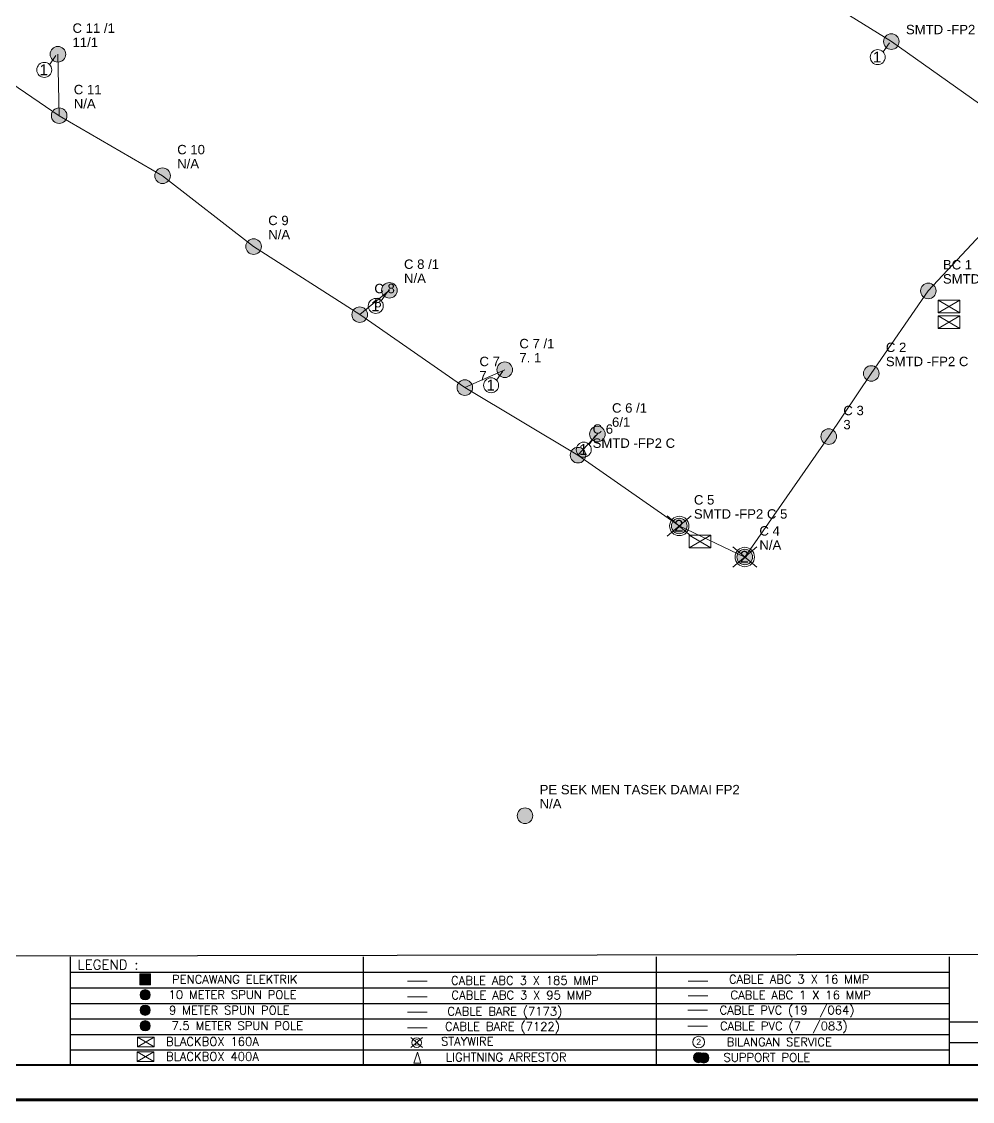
# Model space of a CAD drawing. Header units: inches. Extents: x -2907330 to 774627, y -12404360 to 10502691.
# Drawn here: x 6404 to 7213, y 2212 to 3130 of the extents above; entities that cross this region are included whole.
import ezdxf
from ezdxf.enums import TextEntityAlignment as Align

# ---------------------------------------------------------------- set-up
doc = ezdxf.new("R2010")
doc.units = ezdxf.units.IN
doc.header["$MEASUREMENT"] = 0
for name, color, linetype, lineweight in [('BARE 7122', 94, 'Continuous', 0), ('BBOX 400A', 1, 'Continuous', 0), ('CABLE 185', 1, 'Continuous', 0), ('CABLE 316', 30, 'Continuous', 0), ('JUMLAH SERVIS', 7, 'Continuous', 0), ('LIGHTNING ARRESTOR', 2, 'Continuous', 0), ('POLE NUMBER', 7, 'Continuous', 0), ('PVC 7083', 2, 'Continuous', 0), ('PVC 9064', 4, 'Continuous', 0), ('STAYWIRE', 7, 'Continuous', 0), ('TIANG LAMA', 112, 'Continuous', 0), ('UMBANG', 7, 'Continuous', 0)]:
    doc.layers.add(name, color=color, linetype=linetype, lineweight=lineweight)
doc.styles.add('Simplex.shk', font='simplex.shx', dxfattribs={"height": 1.75})
doc.styles.add('style1', font='arial.ttf', dxfattribs={"height": 2})

# ---------------------------------------------------------------- blocks, each defined once
blk = doc.blocks.new('TIANG_BIRU')
at = {"lineweight": 0}
h = blk.add_hatch(color=5, dxfattribs=at)
h.dxf.hatch_style = 1
h.paths.add_polyline_path([(-1.6, 0, 1), (1.6, 0, 1)])
blk.add_circle((0, 0), 1.6, dxfattribs=at)
blk = doc.blocks.new('BM')
at = {"color": 1, "lineweight": 0}
blk.add_lwpolyline([(2.23, 1.31), (-2.23, 1.31), (-2.23, -1.31), (2.23, -1.31)], close=True, dxfattribs=at)
blk.add_lwpolyline([(-2.23, -1.31), (2.23, 1.31), (2.23, -1.31), (-2.23, 1.31)], dxfattribs=at)
blk = doc.blocks.new('S1')
at = {"layer": 'JUMLAH SERVIS'}
blk.add_lwpolyline([(1.11, 1.06), (2.41, 2.92)], dxfattribs=at)
at = {"layer": 'JUMLAH SERVIS', "lineweight": 0}
blk.add_circle((0, 0), 1.54, dxfattribs=at)
at = {"layer": 'JUMLAH SERVIS', "style": 'style1'}
blk.add_text('1', height=2.23, dxfattribs=at).set_placement((-0.97, -1.09))
blk = doc.blocks.new('U2')
at = {"layer": 'UMBANG', "lineweight": 0}
for p, q in [((-2.46, 2.09), (2.46, -2.09)), ((2.46, 2.09), (-2.46, -2.09))]:
    blk.add_line(p, q, dxfattribs=at)
blk.add_circle((0, 0), 1.99, dxfattribs=at)
at = {"layer": 'UMBANG', "style": 'style1'}
blk.add_text('2', height=2.43, dxfattribs=at).set_placement((-1.04, -1.18))

msp = doc.modelspace()

# ---------------------------------------------------------------- hatches: boundary and pattern name
at = {"lineweight": 0}
h = msp.add_hatch(color=3, dxfattribs=at)
h.dxf.hatch_style = 1
h.paths.add_polyline_path([(6513.88, 2320.29), (6504.85, 2320.29), (6504.85, 2311.01), (6513.88, 2311.01)])
h = msp.add_hatch(color=6, dxfattribs=at)
h.dxf.hatch_style = 1
h.paths.add_polyline_path([(6513.69, 2302.65, 1), (6505, 2302.65, 1)])
h = msp.add_hatch(color=5, dxfattribs=at)
h.dxf.hatch_style = 1
h.paths.add_polyline_path([(6505, 2289.47, 1), (6513.69, 2289.47, 1)])
h = msp.add_hatch(color=1, dxfattribs=at)
h.dxf.hatch_style = 1
h.paths.add_polyline_path([(6505, 2276.28, 1), (6513.69, 2276.28, 1)])
h = msp.add_hatch(color=9, dxfattribs=at)
h.dxf.hatch_style = 1
h.paths.add_polyline_path([(6975.58, 2249.18, 1), (6984.27, 2249.18, 1)])
h = msp.add_hatch(color=5, dxfattribs=at)
h.dxf.hatch_style = 1
h.paths.add_polyline_path([(6979.92, 2248.95, 1), (6988.61, 2248.95, 1)])

# ---------------------------------------------------------------- linework, layer by layer
at = {"color": 7, "linetype": 'Continuous'}
for p, q in [((5801.01, 2334.93), (7803.2, 2337.82)), ((7192.93, 2279.65), (7803.05, 2279.65)), ((7192.93, 2261.91), (7803.05, 2261.91))]:
    msp.add_line(p, q, dxfattribs=at)
at = {"linetype": 'Continuous'}
for p, q in [((6445.69, 2334.88), (6445.69, 2242.58)), ((6694.77, 2334.88), (6694.77, 2242.58)), ((6943.85, 2334.88), (6943.85, 2242.58)), ((7192.93, 2334.88), (7192.93, 2242.6)), ((6445.69, 2321.7), (6694.77, 2321.7)), ((6694.77, 2321.7), (6943.85, 2321.7)), ((6943.85, 2321.7), (7192.93, 2321.7)), ((6445.69, 2308.51), (6694.77, 2308.51)), ((6694.77, 2308.51), (6943.85, 2308.51)), ((6943.85, 2308.51), (6943.85, 2242.58)), ((6943.85, 2308.51), (7192.93, 2308.51)), ((6445.69, 2295.32), (6694.77, 2295.32)), ((6694.77, 2295.32), (6943.85, 2295.32)), ((6943.85, 2295.32), (7192.93, 2295.32)), ((6445.69, 2282.14), (6694.77, 2282.14)), ((6694.77, 2282.14), (6943.85, 2282.14)), ((6943.85, 2282.14), (7192.93, 2282.14)), ((6445.69, 2268.95), (6694.77, 2268.95)), ((6694.77, 2268.95), (6943.85, 2268.95)), ((6943.85, 2268.95), (7192.93, 2268.95)), ((6445.69, 2255.76), (6694.77, 2255.76)), ((6694.77, 2255.76), (6943.85, 2255.76)), ((6943.85, 2255.76), (7192.93, 2255.76))]:
    msp.add_line(p, q, dxfattribs=at)
at = {"linetype": 'Continuous', "const_width": 2.7}
msp.add_lwpolyline([(7846.33, 3866.02), (5452.9, 3866.02), (5452.9, 2213.3), (7846.33, 2213.3)], close=True, dxfattribs=at)
for points in [[(5496.19, 3836.72), (7803.05, 3836.72), (7803.05, 2242.6), (5496.19, 2242.6)], [(5496.34, 3837.26), (7803.2, 3837.26), (7803.2, 2243.15), (5496.34, 2243.15)]]:
    msp.add_lwpolyline(points, close=True)
at = {"color": 5, "lineweight": 0}
msp.add_lwpolyline([(6504.85, 2311.01), (6513.88, 2311.01), (6513.88, 2320.29), (6504.85, 2320.29)], close=True, dxfattribs=at)
at = {"color": 1, "lineweight": 0}
for points in [[(6749.1, 2314.16), (6732.42, 2314.16)], [(6502.56, 2245.77), (6516.69, 2254.04), (6516.69, 2245.77), (6502.56, 2254.04)]]:
    msp.add_lwpolyline(points, dxfattribs=at)
at = {"color": 30, "lineweight": 0}
for points in [[(6987.75, 2314.3), (6971.07, 2314.3)], [(6502.8, 2258.39), (6516.93, 2266.66), (6516.93, 2258.39), (6502.8, 2266.66)]]:
    msp.add_lwpolyline(points, dxfattribs=at)
at = {"color": 5, "lineweight": 0}
msp.add_lwpolyline([(6749.1, 2300.98), (6732.42, 2300.98)], dxfattribs=at)
at = {"lineweight": 0}
msp.add_lwpolyline([(6987.75, 2301.63), (6971.07, 2301.63)], dxfattribs=at)
at = {"color": 6, "lineweight": 0}
msp.add_lwpolyline([(6749.1, 2287.79), (6732.42, 2287.79)], dxfattribs=at)
at = {"color": 30, "lineweight": 0}
msp.add_lwpolyline([(6516.93, 2266.66), (6502.8, 2266.66), (6502.8, 2258.39), (6516.93, 2258.39)], close=True, dxfattribs=at)
at = {"color": 1, "lineweight": 0}
msp.add_lwpolyline([(6516.69, 2254.04), (6502.56, 2254.04), (6502.56, 2245.77), (6516.69, 2245.77)], close=True, dxfattribs=at)
at = {"color": 0, "lineweight": 0}
msp.add_circle((6509.35, 2302.65), 4.35, dxfattribs=at)
at = {"lineweight": 0}
for centre, radius in [((6509.35, 2289.47), 4.35), ((6509.35, 2276.28), 4.35), ((6979.92, 2262.37), 4.96), ((6979.92, 2249.18), 4.35), ((6984.26, 2248.95), 4.35)]:
    msp.add_circle(centre, radius, dxfattribs=at)
at = {"layer": 'BARE 7122', "lineweight": 0}
msp.add_lwpolyline([(6749.1, 2274.6), (6732.42, 2274.6)], dxfattribs=at)
at = {"layer": 'CABLE 185'}
for p, q in [((7143.79, 3113.09), (7067.81, 3160.5)), ((7232.22, 3050.6), (7143.79, 3113.09)), ((6436.19, 3050.05), (6348.69, 3109.34)), ((6524.12, 2999.01), (6436.19, 3050.05)), ((6601.52, 2938.78), (6524.12, 2999.01)), ((7175.21, 2901.1), (7220.11, 2949.33)), ((6691.77, 2880.88), (6601.52, 2938.78)), ((7175.21, 2901.1), (7126.7, 2830.87)), ((6781.12, 2818.85), (6691.77, 2880.88)), ((7126.7, 2830.87), (7090.56, 2777.17)), ((6877.35, 2761.42), (6781.12, 2818.85)), ((7090.56, 2777.17), (7019.16, 2674.81)), ((6963.47, 2701.21), (6877.35, 2761.42)), ((7019.16, 2674.81), (6963.47, 2701.21))]:
    msp.add_line(p, q, dxfattribs=at)
at = {"layer": 'CABLE 316'}
for p, q in [((6436.19, 3050.05), (6435.12, 3102.27)), ((6691.77, 2880.88), (6716.99, 2901.56)), ((6781.12, 2818.85), (6815.09, 2834.06)), ((6877.35, 2761.42), (6893.84, 2779.33))]:
    msp.add_line(p, q, dxfattribs=at)
at = {"layer": 'LIGHTNING ARRESTOR', "lineweight": 0}
msp.add_lwpolyline([(6740.79, 2253.88), (6737.81, 2244.43), (6743.77, 2244.43), (6740.79, 2253.88)], dxfattribs=at)
at = {"layer": 'PVC 7083', "lineweight": 0}
msp.add_lwpolyline([(6987.43, 2275.86), (6970.75, 2275.86)], dxfattribs=at)
at = {"layer": 'PVC 9064', "lineweight": 0}
msp.add_lwpolyline([(6987.43, 2289.55), (6970.75, 2289.55)], dxfattribs=at)
at = {"layer": 'STAYWIRE', "lineweight": 0}
for p, q in [((6735.09, 2266.3), (6745.25, 2257.66)), ((6745.25, 2266.3), (6735.09, 2257.66))]:
    msp.add_line(p, q, dxfattribs=at)
msp.add_circle((6740.17, 2261.98), 4.1, dxfattribs=at)

# ---------------------------------------------------------------- block references
at = {"xscale": 4.141093994817838, "yscale": 4.141093994817838, "zscale": 4.141093994817838}
for p in [(7143.79, 3113.09), (6435.12, 3102.27), (6436.19, 3050.05), (6524.12, 2999.01), (6601.52, 2938.78), (6716.99, 2901.56), (7175.21, 2901.1), (6691.77, 2880.88), (6815.09, 2834.06), (7126.7, 2830.87), (6781.12, 2818.85), (6893.84, 2779.33), (7090.56, 2777.17), (6877.35, 2761.42), (6963.47, 2701.21), (7019.16, 2674.81), (6832.3, 2454.84)]:
    msp.add_blockref('TIANG_BIRU', p, dxfattribs=at)
at = {"layer": 'BBOX 400A', "xscale": 4.141093994817838, "yscale": 4.141093994817838, "zscale": 4.141093994817838}
for p in [(7192.74, 2887.8), (7192.74, 2874.55), (6981, 2687.91)]:
    msp.add_blockref('BM', p, dxfattribs=at)
at = {"layer": 'JUMLAH SERVIS', "xscale": 4.141093994817838, "yscale": 4.141093994817838, "zscale": 4.141093994817838}
for p in [(7132.19, 3099.84), (6423.52, 3089.01), (6705.39, 2888.31), (6803.49, 2820.81), (6882.25, 2766.08)]:
    msp.add_blockref('S1', p, dxfattribs=at)
at = {"layer": 'UMBANG', "xscale": 4.141093994817838, "yscale": 4.141093994817838, "zscale": 4.141093994817838}
for p in [(6963.47, 2701.21), (7019.16, 2674.81)]:
    msp.add_blockref('U2', p, dxfattribs=at)

# ---------------------------------------------------------------- texts
at = {"style": 'Simplex.shk'}
msp.add_text('LEGEND :', height=8.347, dxfattribs=at).set_placement((6477.73, 2328.16), align=Align.MIDDLE_CENTER)
at = {"lineweight": 0, "style": 'Simplex.shk'}
for s, height, p in [('PENCAWANG ELEKTRIK ', 7.2341, (6587.97, 2315.8)), ('CABLE ABC 3 X 185 MMP ', 7.2341, (6834.65, 2314.78)), ('CABLE ABC 3 X 16 MMP', 7.2341, (7065.38, 2315.83)), ('10 METER SPUN POLE', 7.2341, (6583.61, 2302.69)), ('CABLE ABC 3 X 95 MMP ', 7.2341, (6831.9, 2302.29)), ('CABLE ABC 1 X 16 MMP ', 7.2341, (7069.17, 2302.41)), ('9 METER SPUN POLE', 7.2341, (6580.93, 2289.5)), ('CABLE BARE (7173) ', 7.2341, (6817.6, 2288.56)), ('CABLE PVC (19  /064)', 7.2341, (7055.07, 2289.54)), ('7.5 METER SPUN POLE ', 7.2341, (6590.14, 2276.31)), ('CABLE BARE (7122)', 7.2341, (6813.12, 2275.67)), ('CABLE PVC (7  /083)', 7.2341, (7052.32, 2276.08)), ('BLACKBOX 160A', 7.2341, (6566.52, 2262.84)), ('STAYWIRE', 7.234, (6783.18, 2263.05)), ('BILANGAN SERVICE', 7.2341, (7048.49, 2262.5)), ('BLACKBOX 400A', 7.2341, (6566.51, 2250.14)), ('LIGHTNING ARRESTOR', 7.2341, (6816.32, 2249.59)), ('SUPPORT POLE', 7.2341, (7037.98, 2249.31))]:
    msp.add_text(s, height=height, dxfattribs=at).set_placement(p, align=Align.MIDDLE_CENTER)
at = {"layer": 'POLE NUMBER', "style": 'style1'}
for s, height, p in [('C 11 /1', 8, (6447.54, 3120.49)), ('C 11', 8, (6448.61, 3068.27)), ('C 10', 8, (6536.55, 3017.23)), ('C 9', 8, (6613.94, 2957)), ('C 8 /1', 8, (6729.41, 2919.78)), ('BC 1', 8, (7187.64, 2919.32)), ('C 8', 8, (6704.2, 2899.1)), ('C 7 /1', 8, (6827.51, 2852.28)), ('C 2', 8, (7139.13, 2849.09)), ('C 7', 8, (6793.54, 2837.07)), ('C 6 /1', 8, (6906.26, 2797.55)), ('C 3', 8, (7102.98, 2795.39)), ('C 6', 8, (6889.77, 2779.64)), ('C 5', 8, (6975.9, 2719.43)), ('C 4', 8, (7031.59, 2693.04)), ('PE SEK MEN TASEK DAMAI FP2', 8, (6844.73, 2473.06)), ('2', 5.37, (6738.23, 2259.48)), ('2', 5.37, (6977.86, 2259.78))]:
    msp.add_text(s, height=height, dxfattribs=at).set_placement(p)
at = {"layer": 'TIANG LAMA', "style": 'style1'}
for s, p in [('SMTD -FP2 B 5', (7156.21, 3119.3)), ('11/1', (6447.54, 3108.48)), ('N/A', (6448.61, 3056.26)), ('N/A', (6536.55, 3005.22)), ('N/A', (6613.94, 2944.99)), ('N/A', (6729.41, 2907.78)), ('SMTD TN/A2 -FPB800A BC 1', (7187.64, 2907.31)), ('8', (6704.2, 2887.09)), ('7. 1', (6827.51, 2840.28)), ('SMTD -FP2 C', (7139.13, 2837.08)), ('7', (6793.54, 2825.06)), ('6/1', (6906.26, 2785.54)), ('3', (7102.98, 2783.39)), ('SMTD -FP2 C', (6889.77, 2767.63)), ('SMTD -FP2 C 5', (6975.9, 2707.43)), ('N/A', (7031.59, 2681.03)), ('N/A', (6844.73, 2461.06))]:
    msp.add_text(s, height=8, dxfattribs=at).set_placement(p)

doc.saveas('drawing.dxf')
